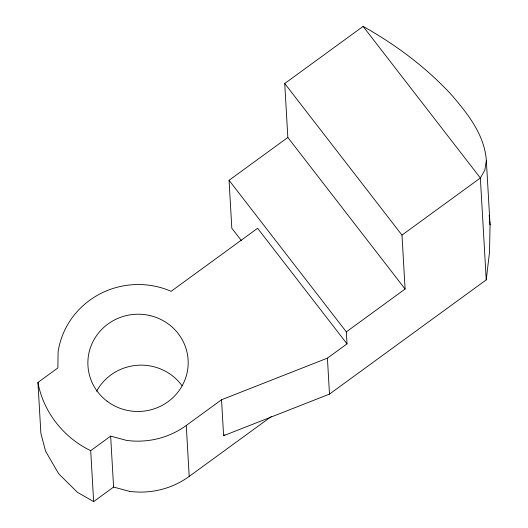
<?xml version="1.0" encoding="UTF-8"?>
<svg xmlns="http://www.w3.org/2000/svg" width="528" height="528" viewBox="0 0 528 528"><rect width="100%" height="100%" fill="white"/><g stroke="black" fill="none" stroke-linecap="round" stroke-linejoin="round"><path stroke-width="0.79" d="M490.057 224.954L489.548 251.843L486.235 279.86L329.492 394.099L223.608 435.712L221.529 399.755L327.419 358.142L347.008 343.86L346.322 331.874L229.06 180.292L287.839 137.458L284.731 83.516L363.106 26.4C395.287 44.372 425.165 66.686 450.41 93.621C466.93 112.688 484.473 134.224 486.334 160.426L490.057 224.954L489.687 220.902M486.334 160.426L484.836 170.122L480.361 177.982L401.986 235.099L405.095 289.034L346.322 331.874M129.439 491.337L113.586 487.067L93.647 501.6L77.411 492.307L58.674 473.755L45.54 451.117L40.88 433.389L37.943 382.45L57.882 367.917L58.087 351.945A80.777 78.309 -3.3 0 1 169.844 290.75L170.993 291.403L257.605 228.281L347.008 343.86M93.647 501.6L90.71 450.661L110.649 436.128L126.502 440.392A80.619 78.157 -3.3 0 0 186.272 425.469L221.529 399.755M223.608 435.712L224.935 434.749M129.446 491.324A80.619 78.157 -3.3 0 0 189.209 476.408L271.577 416.361M90.71 450.661C63.776 437.857 43.27 411.886 37.943 382.45M363.106 26.4L480.361 177.982L486.235 279.86M284.731 83.516L401.986 235.099M287.839 137.458L405.095 289.034M241.276 240.451L231.825 228.241L229.06 180.292M489.166 215.226L489.535 219.278M327.419 358.142L329.492 394.099M186.265 425.462L189.202 476.401M110.649 436.128L113.586 487.067M96.624 391.195A50.167 48.635 -3.3 0 1 182.081 385.783M107.006 401.168A50.167 48.635 -3.3 0 0 187.671 369.607A50.167 48.635 -3.3 0 0 119.401 317.744A50.167 48.635 -3.3 0 0 107.006 401.168"/></g></svg>
